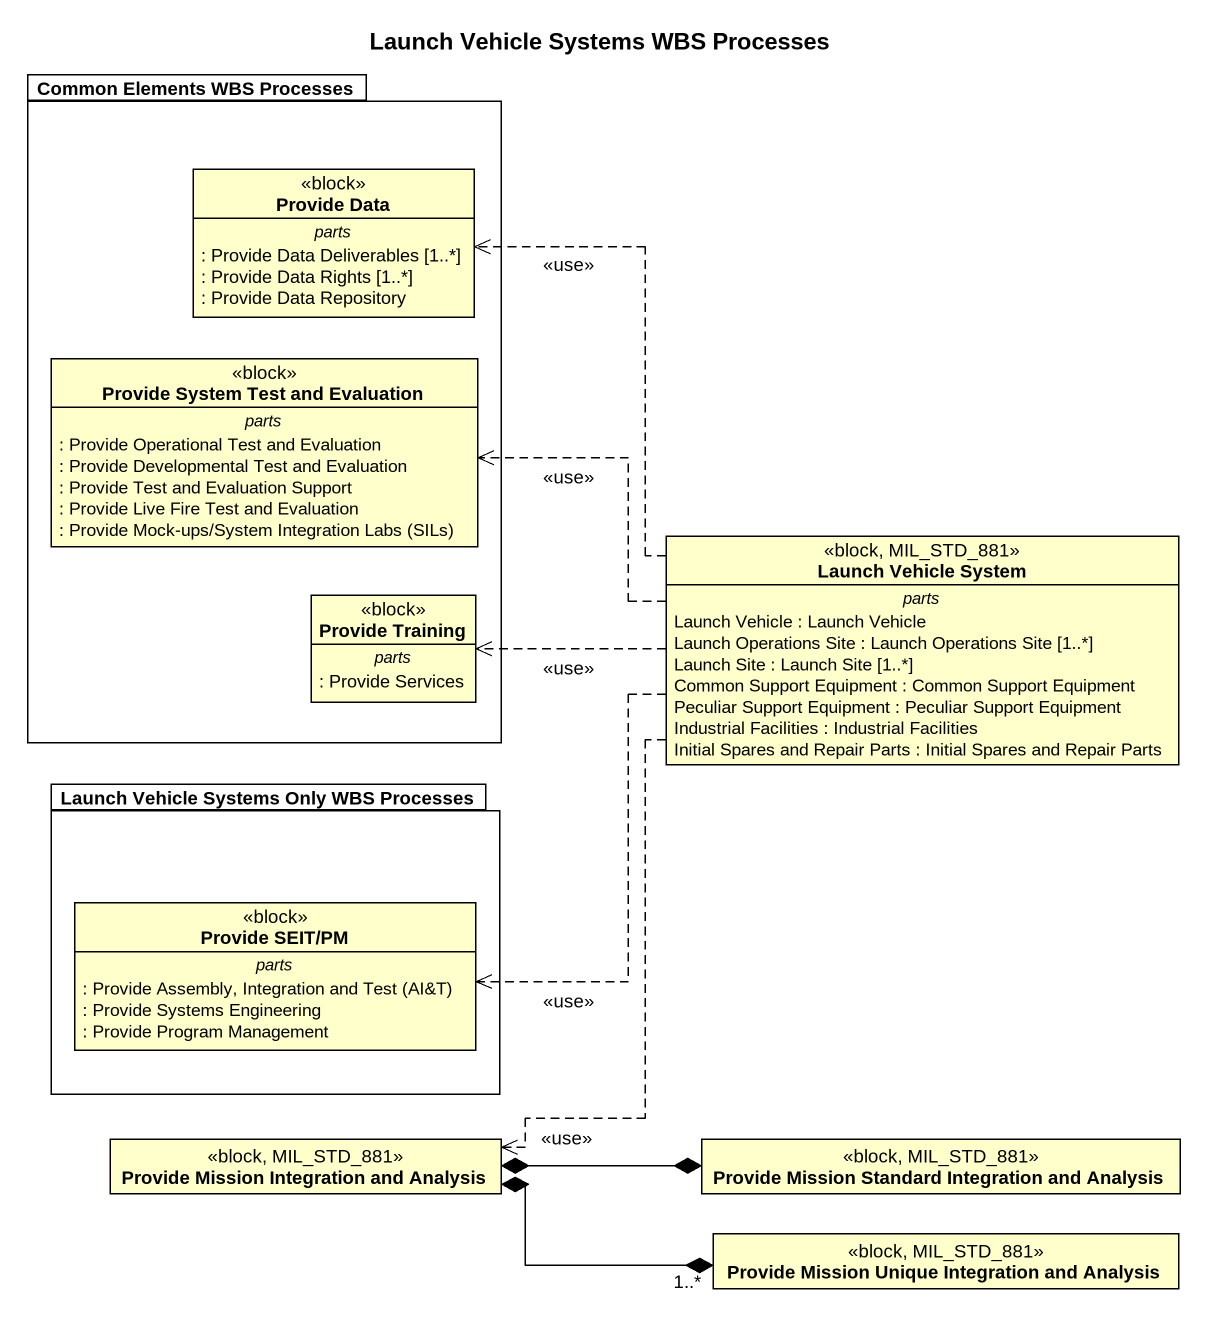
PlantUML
@startuml
title Launch Vehicle Systems WBS Processes
hide circle
hide empty members
package "Common Elements WBS Processes" as Common_Elements_WBS {
  class "Provide Data" as Provide_Data <<block>> {
    -- parts --
    : Provide Data Deliverables [1..*]
    : Provide Data Rights [1..*]
    : Provide Data Repository
  }
  class "Provide System Test and Evaluation" as Provide_System_Test_and <<block>> {
    -- parts --
    : Provide Operational Test and Evaluation
    : Provide Developmental Test and Evaluation
    : Provide Test and Evaluation Support
    : Provide Live Fire Test and Evaluation
    {field} : Provide Mock-ups/System Integration Labs (SILs)
  }
  class "Provide Training" as Provide_Training <<block>> {
    -- parts --
    : Provide Services
  }
}
class "Launch Vehicle System" as Launch_Vehicle_System <<block, MIL_STD_881>> {
  -- parts --
  Launch Vehicle : Launch Vehicle
  Launch Operations Site : Launch Operations Site [1..*]
  Launch Site : Launch Site [1..*]
  Common Support Equipment : Common Support Equipment
  Peculiar Support Equipment : Peculiar Support Equipment
  Industrial Facilities : Industrial Facilities
  Initial Spares and Repair Parts : Initial Spares and Repair Parts
}
package "Launch Vehicle Systems Only WBS Processes" as Launch_Vehicle_Systems_Only {
  class "Provide SEIT/PM" as Provide_SEIT_PM <<block>> {
    -- parts --
    {field} : Provide Assembly, Integration and Test (AI&T)
    : Provide Systems Engineering
    : Provide Program Management
  }
}
class "Provide Mission Integration and Analysis" as Provide_Mission_Integration <<block, MIL_STD_881>>
class "Provide Mission Standard Integration and Analysis" as Provide_Mission_Standard <<block, MIL_STD_881>>
class "Provide Mission Unique Integration and Analysis" as Provide_Mission_Unique <<block, MIL_STD_881>>
Launch_Vehicle_System .up.> Provide_Data : <<use>>
Launch_Vehicle_System .left.> Provide_System_Test_and : <<use>>
Launch_Vehicle_System .left.> Provide_Training : <<use>>
Launch_Vehicle_System .left.> Provide_SEIT_PM : <<use>>
Launch_Vehicle_System ..> Provide_Mission_Integration : <<use>>
Provide_Mission_Integration *-right-* Provide_Mission_Standard
Provide_Mission_Integration *-right-* "1..*" Provide_Mission_Unique
@enduml
